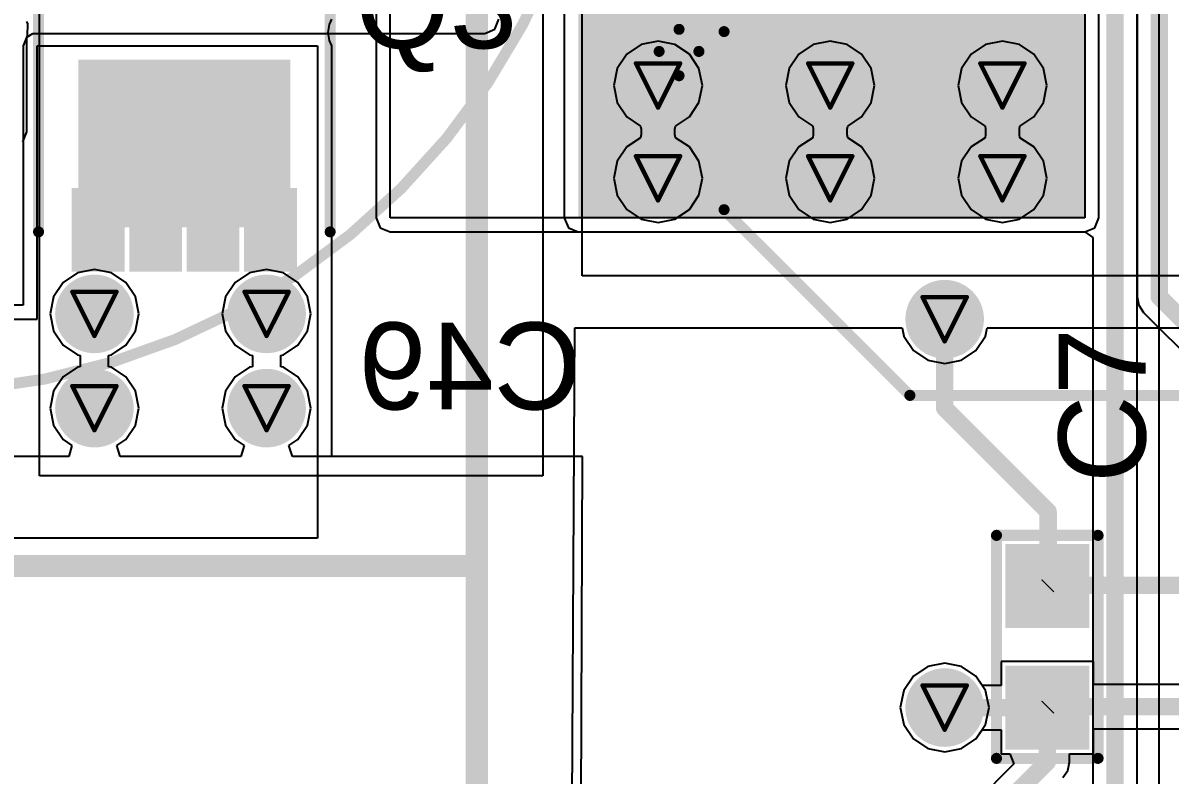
# Model space of a CAD drawing. Header units: inches. Extents: x -3 to 423, y -3 to 110.
# Drawn here: x 26.15 to 39.34, y 57.02 to 65.67 of the extents above; entities that cross this region are included whole.
import ezdxf

# ---------------------------------------------------------------- set-up
doc = ezdxf.new("R2010")
doc.units = ezdxf.units.IN
for name, color, linetype in [('Board Outline', 56, 'Continuous'), ('Bottom Layer', 5, 'Continuous'), ('Bottom Overlay', 54, 'Continuous'), ('Bottom Solder', 6, 'Continuous'), ('Drill Drawing', 1, 'Continuous'), ('Mechanical 1', 6, 'Continuous'), ('Mid Layer', 16, 'Continuous'), ('Mid Layer 2', 76, 'Continuous'), ('Top Layer', 1, 'Continuous'), ('Top Overlay', 2, 'Continuous'), ('Top Paste', 8, 'Continuous'), ('Top Solder', 216, 'Continuous'), ('Via Holes', 16, 'Continuous')]:
    doc.layers.add(name, color=color, linetype=linetype)
doc.styles.add('Arial', font='', dxfattribs={"height": 0.2})
doc.styles.get('Arial').set_extended_font_data('Arial')

msp = doc.modelspace()

# ---------------------------------------------------------------- hatches: boundary and pattern name
at = {"layer": 'Bottom Layer'}
msp.add_hatch(color=5, dxfattribs=at).paths.add_polyline_path([(32.537, 63.426), (38.36, 63.426), (38.36, 67.996), (32.537, 67.996)])
h = msp.add_hatch(color=5, dxfattribs=at)
edge = h.paths.add_edge_path()
edge.add_arc((33.454, 64.948), 0.35, 0, 360)
h = msp.add_hatch(color=5, dxfattribs=at)
edge = h.paths.add_edge_path()
edge.add_arc((35.434, 64.948), 0.35, 0, 360)
h = msp.add_hatch(color=5, dxfattribs=at)
edge = h.paths.add_edge_path()
edge.add_arc((37.414, 64.948), 0.35, 0, 360)
h = msp.add_hatch(color=5, dxfattribs=at)
edge = h.paths.add_edge_path()
edge.add_arc((33.454, 63.881), 0.35, 0, 360)
h = msp.add_hatch(color=5, dxfattribs=at)
edge = h.paths.add_edge_path()
edge.add_arc((35.434, 63.881), 0.35, 0, 360)
h = msp.add_hatch(color=5, dxfattribs=at)
edge = h.paths.add_edge_path()
edge.add_arc((37.414, 63.881), 0.35, 0, 360)
h = msp.add_hatch(color=5, dxfattribs=at)
edge = h.paths.add_edge_path()
edge.add_arc((26.973, 62.321), 0.35, 0, 360)
h = msp.add_hatch(color=5, dxfattribs=at)
edge = h.paths.add_edge_path()
edge.add_arc((28.953, 62.321), 0.35, 0, 360)
h = msp.add_hatch(color=5, dxfattribs=at)
edge = h.paths.add_edge_path()
edge.add_arc((36.75, 62.26), 0.35, 0, 360)
h = msp.add_hatch(color=5, dxfattribs=at)
edge = h.paths.add_edge_path()
edge.add_arc((26.973, 61.237), 0.35, 0, 360)
h = msp.add_hatch(color=5, dxfattribs=at)
edge = h.paths.add_edge_path()
edge.add_arc((28.953, 61.237), 0.35, 0, 360)
h = msp.add_hatch(color=5, dxfattribs=at)
edge = h.paths.add_edge_path()
edge.add_arc((36.75, 57.793), 0.35, 0, 360)
at = {"layer": 'Bottom Solder'}
h = msp.add_hatch(color=6, dxfattribs=at)
edge = h.paths.add_edge_path()
edge.add_arc((33.454, 64.948), 0.452, 0, 360)
h = msp.add_hatch(color=6, dxfattribs=at)
edge = h.paths.add_edge_path()
edge.add_arc((35.434, 64.948), 0.452, 0, 360)
h = msp.add_hatch(color=6, dxfattribs=at)
edge = h.paths.add_edge_path()
edge.add_arc((37.414, 64.948), 0.452, 0, 360)
h = msp.add_hatch(color=6, dxfattribs=at)
edge = h.paths.add_edge_path()
edge.add_arc((33.454, 63.881), 0.452, 0, 360)
h = msp.add_hatch(color=6, dxfattribs=at)
edge = h.paths.add_edge_path()
edge.add_arc((35.434, 63.881), 0.452, 0, 360)
h = msp.add_hatch(color=6, dxfattribs=at)
edge = h.paths.add_edge_path()
edge.add_arc((37.414, 63.881), 0.452, 0, 360)
h = msp.add_hatch(color=6, dxfattribs=at)
edge = h.paths.add_edge_path()
edge.add_arc((26.973, 62.321), 0.452, 0, 360)
h = msp.add_hatch(color=6, dxfattribs=at)
edge = h.paths.add_edge_path()
edge.add_arc((28.953, 62.321), 0.452, 0, 360)
h = msp.add_hatch(color=6, dxfattribs=at)
edge = h.paths.add_edge_path()
edge.add_arc((36.75, 62.26), 0.452, 0, 360)
h = msp.add_hatch(color=6, dxfattribs=at)
edge = h.paths.add_edge_path()
edge.add_arc((26.973, 61.237), 0.452, 0, 360)
h = msp.add_hatch(color=6, dxfattribs=at)
edge = h.paths.add_edge_path()
edge.add_arc((28.953, 61.237), 0.452, 0, 360)
h = msp.add_hatch(color=6, dxfattribs=at)
edge = h.paths.add_edge_path()
edge.add_arc((36.75, 57.793), 0.452, 0, 360)
at = {"layer": 'Mid Layer'}
h = msp.add_hatch(color=16, dxfattribs=at)
edge = h.paths.add_edge_path()
edge.add_arc((33.454, 64.948), 0.35, 0, 360)
h = msp.add_hatch(color=16, dxfattribs=at)
edge = h.paths.add_edge_path()
edge.add_arc((35.434, 64.948), 0.35, 0, 360)
h = msp.add_hatch(color=16, dxfattribs=at)
edge = h.paths.add_edge_path()
edge.add_arc((37.414, 64.948), 0.35, 0, 360)
h = msp.add_hatch(color=16, dxfattribs=at)
edge = h.paths.add_edge_path()
edge.add_arc((33.454, 63.881), 0.35, 0, 360)
h = msp.add_hatch(color=16, dxfattribs=at)
edge = h.paths.add_edge_path()
edge.add_arc((35.434, 63.881), 0.35, 0, 360)
h = msp.add_hatch(color=16, dxfattribs=at)
edge = h.paths.add_edge_path()
edge.add_arc((37.414, 63.881), 0.35, 0, 360)
h = msp.add_hatch(color=16, dxfattribs=at)
edge = h.paths.add_edge_path()
edge.add_arc((26.973, 62.321), 0.35, 0, 360)
h = msp.add_hatch(color=16, dxfattribs=at)
edge = h.paths.add_edge_path()
edge.add_arc((28.953, 62.321), 0.35, 0, 360)
h = msp.add_hatch(color=16, dxfattribs=at)
edge = h.paths.add_edge_path()
edge.add_arc((36.75, 62.26), 0.35, 0, 360)
h = msp.add_hatch(color=16, dxfattribs=at)
edge = h.paths.add_edge_path()
edge.add_arc((26.973, 61.237), 0.35, 0, 360)
h = msp.add_hatch(color=16, dxfattribs=at)
edge = h.paths.add_edge_path()
edge.add_arc((28.953, 61.237), 0.35, 0, 360)
h = msp.add_hatch(color=16, dxfattribs=at)
edge = h.paths.add_edge_path()
edge.add_arc((36.75, 57.793), 0.35, 0, 360)
at = {"layer": 'Mid Layer 2'}
h = msp.add_hatch(color=76, dxfattribs=at)
edge = h.paths.add_edge_path()
edge.add_arc((33.454, 64.948), 0.35, 0, 360)
h = msp.add_hatch(color=76, dxfattribs=at)
edge = h.paths.add_edge_path()
edge.add_arc((35.434, 64.948), 0.35, 0, 360)
h = msp.add_hatch(color=76, dxfattribs=at)
edge = h.paths.add_edge_path()
edge.add_arc((37.414, 64.948), 0.35, 0, 360)
h = msp.add_hatch(color=76, dxfattribs=at)
edge = h.paths.add_edge_path()
edge.add_arc((33.454, 63.881), 0.35, 0, 360)
h = msp.add_hatch(color=76, dxfattribs=at)
edge = h.paths.add_edge_path()
edge.add_arc((35.434, 63.881), 0.35, 0, 360)
h = msp.add_hatch(color=76, dxfattribs=at)
edge = h.paths.add_edge_path()
edge.add_arc((37.414, 63.881), 0.35, 0, 360)
h = msp.add_hatch(color=76, dxfattribs=at)
edge = h.paths.add_edge_path()
edge.add_arc((26.973, 62.321), 0.35, 0, 360)
h = msp.add_hatch(color=76, dxfattribs=at)
edge = h.paths.add_edge_path()
edge.add_arc((28.953, 62.321), 0.35, 0, 360)
h = msp.add_hatch(color=76, dxfattribs=at)
edge = h.paths.add_edge_path()
edge.add_arc((36.75, 62.26), 0.35, 0, 360)
h = msp.add_hatch(color=76, dxfattribs=at)
edge = h.paths.add_edge_path()
edge.add_arc((26.973, 61.237), 0.35, 0, 360)
h = msp.add_hatch(color=76, dxfattribs=at)
edge = h.paths.add_edge_path()
edge.add_arc((28.953, 61.237), 0.35, 0, 360)
h = msp.add_hatch(color=76, dxfattribs=at)
edge = h.paths.add_edge_path()
edge.add_arc((36.75, 57.793), 0.35, 0, 360)
at = {"layer": 'Top Layer'}
h = msp.add_hatch(color=1, dxfattribs=at)
edge = h.paths.add_edge_path()
edge.add_arc((33.454, 64.948), 0.35, 0, 360)
h = msp.add_hatch(color=1, dxfattribs=at)
edge = h.paths.add_edge_path()
edge.add_arc((35.434, 64.948), 0.35, 0, 360)
h = msp.add_hatch(color=1, dxfattribs=at)
edge = h.paths.add_edge_path()
edge.add_arc((37.414, 64.948), 0.35, 0, 360)
for points in [[(29.124, 65.144), (29.124, 63.419), (26.89, 63.419), (26.89, 65.144)], [(27.219, 63.669), (27.219, 62.909), (26.814, 62.909), (26.814, 63.669)], [(27.88, 63.669), (27.88, 62.909), (27.475, 62.909), (27.475, 63.669)], [(28.539, 63.669), (28.539, 62.909), (28.134, 62.909), (28.134, 63.669)], [(29.2, 63.669), (29.2, 62.909), (28.795, 62.909), (28.795, 63.669)], [(38.311, 59.571), (38.311, 58.809), (37.549, 58.809), (37.549, 59.571)], [(38.311, 58.174), (38.311, 57.412), (37.549, 57.412), (37.549, 58.174)]]:
    msp.add_hatch(color=1, dxfattribs=at).paths.add_polyline_path(points)
h = msp.add_hatch(color=1, dxfattribs=at)
edge = h.paths.add_edge_path()
edge.add_arc((33.454, 63.881), 0.35, 0, 360)
h = msp.add_hatch(color=1, dxfattribs=at)
edge = h.paths.add_edge_path()
edge.add_arc((35.434, 63.881), 0.35, 0, 360)
h = msp.add_hatch(color=1, dxfattribs=at)
edge = h.paths.add_edge_path()
edge.add_arc((37.414, 63.881), 0.35, 0, 360)
h = msp.add_hatch(color=1, dxfattribs=at)
edge = h.paths.add_edge_path()
edge.add_arc((26.973, 62.321), 0.35, 0, 360)
h = msp.add_hatch(color=1, dxfattribs=at)
edge = h.paths.add_edge_path()
edge.add_arc((28.953, 62.321), 0.35, 0, 360)
h = msp.add_hatch(color=1, dxfattribs=at)
edge = h.paths.add_edge_path()
edge.add_arc((36.75, 62.26), 0.35, 0, 360)
h = msp.add_hatch(color=1, dxfattribs=at)
edge = h.paths.add_edge_path()
edge.add_arc((26.973, 61.237), 0.35, 0, 360)
h = msp.add_hatch(color=1, dxfattribs=at)
edge = h.paths.add_edge_path()
edge.add_arc((28.953, 61.237), 0.35, 0, 360)
h = msp.add_hatch(color=1, dxfattribs=at)
edge = h.paths.add_edge_path()
edge.add_arc((36.75, 57.793), 0.35, 0, 360)
at = {"layer": 'Top Paste'}
for points in [[(29.124, 65.144), (29.124, 63.419), (26.89, 63.419), (26.89, 65.144)], [(27.219, 63.669), (27.219, 62.909), (26.814, 62.909), (26.814, 63.669)], [(27.88, 63.669), (27.88, 62.909), (27.475, 62.909), (27.475, 63.669)], [(28.539, 63.669), (28.539, 62.909), (28.134, 62.909), (28.134, 63.669)], [(29.2, 63.669), (29.2, 62.909), (28.795, 62.909), (28.795, 63.669)], [(38.311, 59.571), (38.311, 58.809), (37.549, 58.809), (37.549, 59.571)], [(38.311, 58.174), (38.311, 57.412), (37.549, 57.412), (37.549, 58.174)]]:
    msp.add_hatch(color=8, dxfattribs=at).paths.add_polyline_path(points)
at = {"layer": 'Top Solder'}
h = msp.add_hatch(color=216, dxfattribs=at)
edge = h.paths.add_edge_path()
edge.add_arc((33.454, 64.948), 0.452, 0, 360)
h = msp.add_hatch(color=216, dxfattribs=at)
edge = h.paths.add_edge_path()
edge.add_arc((35.434, 64.948), 0.452, 0, 360)
h = msp.add_hatch(color=216, dxfattribs=at)
edge = h.paths.add_edge_path()
edge.add_arc((37.414, 64.948), 0.452, 0, 360)
for points in [[(29.226, 65.245), (29.226, 63.317), (26.788, 63.317), (26.788, 65.245)], [(27.321, 63.77), (27.321, 62.807), (26.713, 62.807), (26.713, 63.77)], [(27.981, 63.77), (27.981, 62.807), (27.373, 62.807), (27.373, 63.77)], [(28.641, 63.77), (28.641, 62.807), (28.033, 62.807), (28.033, 63.77)], [(29.301, 63.77), (29.301, 62.807), (28.693, 62.807), (28.693, 63.77)], [(38.413, 59.673), (38.413, 58.707), (37.447, 58.707), (37.447, 59.673)], [(38.413, 58.276), (38.413, 57.31), (37.447, 57.31), (37.447, 58.276)]]:
    msp.add_hatch(color=216, dxfattribs=at).paths.add_polyline_path(points)
h = msp.add_hatch(color=216, dxfattribs=at)
edge = h.paths.add_edge_path()
edge.add_arc((33.454, 63.881), 0.452, 0, 360)
h = msp.add_hatch(color=216, dxfattribs=at)
edge = h.paths.add_edge_path()
edge.add_arc((35.434, 63.881), 0.452, 0, 360)
h = msp.add_hatch(color=216, dxfattribs=at)
edge = h.paths.add_edge_path()
edge.add_arc((37.414, 63.881), 0.452, 0, 360)
h = msp.add_hatch(color=216, dxfattribs=at)
edge = h.paths.add_edge_path()
edge.add_arc((26.973, 62.321), 0.452, 0, 360)
h = msp.add_hatch(color=216, dxfattribs=at)
edge = h.paths.add_edge_path()
edge.add_arc((28.953, 62.321), 0.452, 0, 360)
h = msp.add_hatch(color=216, dxfattribs=at)
edge = h.paths.add_edge_path()
edge.add_arc((36.75, 62.26), 0.452, 0, 360)
h = msp.add_hatch(color=216, dxfattribs=at)
edge = h.paths.add_edge_path()
edge.add_arc((26.973, 61.237), 0.452, 0, 360)
h = msp.add_hatch(color=216, dxfattribs=at)
edge = h.paths.add_edge_path()
edge.add_arc((28.953, 61.237), 0.452, 0, 360)
h = msp.add_hatch(color=216, dxfattribs=at)
edge = h.paths.add_edge_path()
edge.add_arc((36.75, 57.793), 0.452, 0, 360)
at = {"layer": 'Via Holes'}
h = msp.add_hatch(color=7, dxfattribs=at)
edge = h.paths.add_edge_path()
edge.add_arc((33.454, 64.948), 0.25, 0, 360)
h = msp.add_hatch(color=7, dxfattribs=at)
edge = h.paths.add_edge_path()
edge.add_arc((35.434, 64.948), 0.25, 0, 360)
h = msp.add_hatch(color=7, dxfattribs=at)
edge = h.paths.add_edge_path()
edge.add_arc((37.414, 64.948), 0.25, 0, 360)
h = msp.add_hatch(color=7, dxfattribs=at)
edge = h.paths.add_edge_path()
edge.add_arc((33.454, 63.881), 0.25, 0, 360)
h = msp.add_hatch(color=7, dxfattribs=at)
edge = h.paths.add_edge_path()
edge.add_arc((35.434, 63.881), 0.25, 0, 360)
h = msp.add_hatch(color=7, dxfattribs=at)
edge = h.paths.add_edge_path()
edge.add_arc((37.414, 63.881), 0.25, 0, 360)
h = msp.add_hatch(color=7, dxfattribs=at)
edge = h.paths.add_edge_path()
edge.add_arc((26.973, 62.321), 0.25, 0, 360)
h = msp.add_hatch(color=7, dxfattribs=at)
edge = h.paths.add_edge_path()
edge.add_arc((28.953, 62.321), 0.25, 0, 360)
h = msp.add_hatch(color=7, dxfattribs=at)
edge = h.paths.add_edge_path()
edge.add_arc((36.75, 62.26), 0.25, 0, 360)
h = msp.add_hatch(color=7, dxfattribs=at)
edge = h.paths.add_edge_path()
edge.add_arc((26.973, 61.237), 0.25, 0, 360)
h = msp.add_hatch(color=7, dxfattribs=at)
edge = h.paths.add_edge_path()
edge.add_arc((28.953, 61.237), 0.25, 0, 360)
h = msp.add_hatch(color=7, dxfattribs=at)
edge = h.paths.add_edge_path()
edge.add_arc((36.75, 57.793), 0.25, 0, 360)

# ---------------------------------------------------------------- linework, layer by layer
at = {"layer": 'Board Outline', "const_width": 0.254}
for points in [[(0.02, 59.42), (31.37, 59.42)], [(31.37, 23.771), (31.37, 59.42)]]:
    msp.add_lwpolyline(points, dxfattribs=at)
at = {"layer": 'Board Outline', "const_width": 0.127}
msp.add_lwpolyline([(31.306, 59.42, 1), (31.433, 59.42, 1)], format="xyb", close=True, dxfattribs=at)
msp.add_lwpolyline([(31.306, 59.42, 1), (31.433, 59.42, 1)], format="xyb", close=True, dxfattribs=at)
at = {"layer": 'Bottom Layer'}
for p, q in [((38.964, 51.28), (38.964, 72.627)), ((39.211, 71.846), (39.211, 62.211)), ((32.375, 67.996), (32.375, 63.426)), ((31.576, 65.595), (31.623, 65.71)), ((31.461, 65.547), (31.576, 65.595)), ((26.197, 65.503), (26.264, 65.547)), ((26.197, 64.414), (26.197, 65.503)), ((26.264, 65.547), (31.461, 65.547)), ((26.15, 64.3), (26.197, 64.414)), ((32.375, 63.426), (32.423, 63.311)), ((32.423, 63.311), (32.537, 63.264)), ((32.537, 63.264), (38.36, 63.264)), ((38.36, 63.264), (38.455, 63.201)), ((38.455, 63.201), (38.455, 51.385)), ((26.778, 62.792), (26.612, 62.682)), ((26.973, 62.831), (26.778, 62.792)), ((27.168, 62.792), (26.973, 62.831)), ((27.333, 62.682), (27.168, 62.792)), ((28.758, 62.792), (28.592, 62.682)), ((28.953, 62.831), (28.758, 62.792)), ((29.148, 62.792), (28.953, 62.831)), ((29.313, 62.682), (29.148, 62.792)), ((26.612, 62.682), (26.502, 62.516)), ((27.444, 62.516), (27.333, 62.682)), ((28.592, 62.682), (28.482, 62.516)), ((29.424, 62.516), (29.313, 62.682)), ((26.502, 62.516), (26.463, 62.321)), ((27.482, 62.321), (27.444, 62.516)), ((28.482, 62.516), (28.443, 62.321)), ((29.462, 62.321), (29.424, 62.516)), ((26.463, 62.321), (26.502, 62.126)), ((27.444, 62.126), (27.482, 62.321)), ((28.443, 62.321), (28.482, 62.126)), ((29.424, 62.126), (29.462, 62.321)), ((39.211, 62.211), (39.211, 61.041)), ((26.502, 62.126), (26.612, 61.961)), ((27.333, 61.961), (27.444, 62.126)), ((28.482, 62.126), (28.592, 61.961)), ((29.313, 61.961), (29.424, 62.126)), ((26.612, 61.961), (26.778, 61.85)), ((27.168, 61.85), (27.333, 61.961)), ((28.592, 61.961), (28.758, 61.85)), ((29.148, 61.85), (29.313, 61.961)), ((26.778, 61.85), (26.809, 61.844)), ((26.809, 61.844), (26.809, 61.714)), ((27.136, 61.844), (27.168, 61.85)), ((27.136, 61.714), (27.136, 61.844)), ((28.758, 61.85), (28.789, 61.844)), ((28.789, 61.844), (28.789, 61.714)), ((29.116, 61.844), (29.148, 61.85)), ((29.116, 61.714), (29.116, 61.844)), ((26.778, 61.708), (26.612, 61.597)), ((26.809, 61.714), (26.778, 61.708)), ((27.168, 61.708), (27.136, 61.714)), ((27.333, 61.597), (27.168, 61.708)), ((28.758, 61.708), (28.592, 61.597)), ((28.789, 61.714), (28.758, 61.708)), ((29.148, 61.708), (29.116, 61.714)), ((29.313, 61.597), (29.148, 61.708)), ((26.612, 61.597), (26.502, 61.432)), ((27.444, 61.432), (27.333, 61.597)), ((28.592, 61.597), (28.482, 61.432)), ((29.424, 61.432), (29.313, 61.597)), ((26.502, 61.432), (26.463, 61.237)), ((27.482, 61.237), (27.444, 61.432)), ((28.482, 61.432), (28.443, 61.237)), ((29.462, 61.237), (29.424, 61.432)), ((26.463, 61.237), (26.502, 61.042)), ((27.444, 61.042), (27.482, 61.237)), ((28.443, 61.237), (28.482, 61.042)), ((29.424, 61.042), (29.462, 61.237)), ((26.502, 61.042), (26.612, 60.877)), ((27.333, 60.877), (27.444, 61.042)), ((28.482, 61.042), (28.592, 60.877)), ((29.313, 60.877), (29.424, 61.042)), ((39.211, 61.041), (39.211, 50.122)), ((26.612, 60.877), (26.715, 60.808)), ((27.23, 60.808), (27.333, 60.877)), ((28.592, 60.877), (28.695, 60.808)), ((29.21, 60.808), (29.313, 60.877)), ((26.677, 60.681), (20.876, 60.681)), ((26.715, 60.808), (26.677, 60.681)), ((27.269, 60.681), (27.23, 60.808)), ((28.657, 60.681), (27.269, 60.681)), ((28.695, 60.808), (28.657, 60.681)), ((29.249, 60.681), (29.21, 60.808)), ((32.584, 60.681), (29.249, 60.681)), ((32.462, 22.569), (32.584, 60.681)), ((36.555, 58.264), (36.39, 58.153)), ((36.75, 58.303), (36.555, 58.264)), ((36.945, 58.264), (36.75, 58.303)), ((37.11, 58.153), (36.945, 58.264)), ((36.39, 58.153), (36.279, 57.988)), ((37.221, 57.988), (37.11, 58.153)), ((36.279, 57.988), (36.24, 57.793)), ((37.26, 57.793), (37.221, 57.988)), ((36.24, 57.793), (36.279, 57.598)), ((37.221, 57.598), (37.26, 57.793)), ((36.279, 57.598), (36.39, 57.433)), ((37.11, 57.433), (37.221, 57.598)), ((36.39, 57.433), (36.555, 57.322)), ((36.945, 57.322), (37.11, 57.433)), ((36.555, 57.322), (36.75, 57.283)), ((36.75, 57.283), (36.945, 57.322))]:
    msp.add_line(p, q, dxfattribs=at)
at = {"layer": 'Bottom Layer', "const_width": 0.2}
msp.add_lwpolyline([(38.71, 51.28), (38.71, 72.89)], dxfattribs=at)
at = {"layer": 'Bottom Overlay'}
for points, const_width in [([(32.841, 69.418, 1), (16.841, 69.418, 1)], 0.127), ([(33.664, 65.594, 1), (33.727, 65.594, 1)], 0.0635), ([(34.182, 65.568, 1), (34.245, 65.568, 1)], 0.0635), ([(33.435, 65.34, 1), (33.498, 65.34, 1)], 0.0635), ([(33.892, 65.34, 1), (33.956, 65.34, 1)], 0.0635), ([(33.664, 65.06, 1), (33.727, 65.06, 1)], 0.0635), ([(34.182, 63.52, 1), (34.245, 63.52, 1)], 0.0635), ([(34.182, 63.52, 1), (34.245, 63.52, 1)], 0.0635), ([(36.318, 61.384, 1), (36.382, 61.384, 1)], 0.0635), ([(36.318, 61.384, 1), (36.382, 61.384, 1)], 0.0635)]:
    msp.add_lwpolyline(points, format="xyb", close=True, dxfattribs=dict(at, const_width=const_width))
at = {"layer": 'Bottom Overlay', "const_width": 0.127}
for points in [[(33.695, 65.06), (33.695, 65.594)], [(34.214, 63.52), (34.214, 65.568)], [(33.467, 65.34), (33.924, 65.34)], [(34.214, 63.52), (36.35, 61.384)], [(36.35, 61.384), (44.666, 61.384)]]:
    msp.add_lwpolyline(points, dxfattribs=at)
at = {"layer": 'Drill Drawing', "const_width": 0.0508}
for points in [[(33.2, 65.202), (33.708, 65.202)], [(33.2, 65.202), (33.454, 64.694)], [(33.454, 64.694), (33.708, 65.202)], [(35.18, 65.202), (35.688, 65.202)], [(35.18, 65.202), (35.434, 64.694)], [(35.434, 64.694), (35.688, 65.202)], [(37.16, 65.202), (37.668, 65.202)], [(37.16, 65.202), (37.414, 64.694)], [(37.414, 64.694), (37.668, 65.202)], [(33.2, 64.135), (33.708, 64.135)], [(33.2, 64.135), (33.454, 63.627)], [(33.454, 63.627), (33.708, 64.135)], [(35.18, 64.135), (35.688, 64.135)], [(35.18, 64.135), (35.434, 63.627)], [(35.434, 63.627), (35.688, 64.135)], [(37.16, 64.135), (37.668, 64.135)], [(37.16, 64.135), (37.414, 63.627)], [(37.414, 63.627), (37.668, 64.135)], [(26.719, 62.575), (27.227, 62.575)], [(26.719, 62.575), (26.973, 62.067)], [(26.973, 62.067), (27.227, 62.575)], [(28.699, 62.575), (29.207, 62.575)], [(28.699, 62.575), (28.953, 62.067)], [(28.953, 62.067), (29.207, 62.575)], [(36.496, 62.514), (37.004, 62.514)], [(36.496, 62.514), (36.75, 62.006)], [(36.75, 62.006), (37.004, 62.514)], [(26.719, 61.491), (27.227, 61.491)], [(26.719, 61.491), (26.973, 60.983)], [(26.973, 60.983), (27.227, 61.491)], [(28.699, 61.491), (29.207, 61.491)], [(28.699, 61.491), (28.953, 60.983)], [(28.953, 60.983), (29.207, 61.491)], [(36.496, 58.047), (37.004, 58.047)], [(36.496, 58.047), (36.75, 57.539)], [(36.75, 57.539), (37.004, 58.047)]]:
    msp.add_lwpolyline(points, dxfattribs=at)
at = {"layer": 'Drill Drawing', "const_width": 0.0254}
for points in [[(33.187, 65.202, 1), (33.213, 65.202, 1)], [(33.187, 65.202, 1), (33.213, 65.202, 1)], [(33.695, 65.202, 1), (33.721, 65.202, 1)], [(33.695, 65.202, 1), (33.721, 65.202, 1)], [(35.167, 65.202, 1), (35.193, 65.202, 1)], [(35.167, 65.202, 1), (35.193, 65.202, 1)], [(35.675, 65.202, 1), (35.701, 65.202, 1)], [(35.675, 65.202, 1), (35.701, 65.202, 1)], [(37.147, 65.202, 1), (37.173, 65.202, 1)], [(37.147, 65.202, 1), (37.173, 65.202, 1)], [(37.656, 65.202, 1), (37.681, 65.202, 1)], [(37.656, 65.202, 1), (37.681, 65.202, 1)], [(33.441, 64.694, 1), (33.467, 64.694, 1)], [(33.441, 64.694, 1), (33.467, 64.694, 1)], [(35.421, 64.694, 1), (35.447, 64.694, 1)], [(35.421, 64.694, 1), (35.447, 64.694, 1)], [(37.401, 64.694, 1), (37.427, 64.694, 1)], [(37.401, 64.694, 1), (37.427, 64.694, 1)], [(33.187, 64.135, 1), (33.213, 64.135, 1)], [(33.187, 64.135, 1), (33.213, 64.135, 1)], [(33.695, 64.135, 1), (33.721, 64.135, 1)], [(33.695, 64.135, 1), (33.721, 64.135, 1)], [(35.167, 64.135, 1), (35.193, 64.135, 1)], [(35.167, 64.135, 1), (35.193, 64.135, 1)], [(35.675, 64.135, 1), (35.701, 64.135, 1)], [(35.675, 64.135, 1), (35.701, 64.135, 1)], [(37.147, 64.135, 1), (37.173, 64.135, 1)], [(37.147, 64.135, 1), (37.173, 64.135, 1)], [(37.656, 64.135, 1), (37.681, 64.135, 1)], [(37.656, 64.135, 1), (37.681, 64.135, 1)], [(33.441, 63.627, 1), (33.467, 63.627, 1)], [(33.441, 63.627, 1), (33.467, 63.627, 1)], [(35.421, 63.627, 1), (35.447, 63.627, 1)], [(35.421, 63.627, 1), (35.447, 63.627, 1)], [(37.401, 63.627, 1), (37.427, 63.627, 1)], [(37.401, 63.627, 1), (37.427, 63.627, 1)], [(26.706, 62.575, 1), (26.731, 62.575, 1)], [(26.706, 62.575, 1), (26.731, 62.575, 1)], [(27.214, 62.575, 1), (27.239, 62.575, 1)], [(27.214, 62.575, 1), (27.239, 62.575, 1)], [(28.686, 62.575, 1), (28.711, 62.575, 1)], [(28.686, 62.575, 1), (28.711, 62.575, 1)], [(29.194, 62.575, 1), (29.219, 62.575, 1)], [(29.194, 62.575, 1), (29.219, 62.575, 1)], [(36.483, 62.514, 1), (36.509, 62.514, 1)], [(36.483, 62.514, 1), (36.509, 62.514, 1)], [(36.991, 62.514, 1), (37.017, 62.514, 1)], [(36.991, 62.514, 1), (37.017, 62.514, 1)], [(26.96, 62.067, 1), (26.985, 62.067, 1)], [(26.96, 62.067, 1), (26.985, 62.067, 1)], [(28.94, 62.067, 1), (28.965, 62.067, 1)], [(28.94, 62.067, 1), (28.965, 62.067, 1)], [(36.737, 62.006, 1), (36.763, 62.006, 1)], [(36.737, 62.006, 1), (36.763, 62.006, 1)], [(26.706, 61.491, 1), (26.731, 61.491, 1)], [(26.706, 61.491, 1), (26.731, 61.491, 1)], [(27.214, 61.491, 1), (27.239, 61.491, 1)], [(27.214, 61.491, 1), (27.239, 61.491, 1)], [(28.686, 61.491, 1), (28.711, 61.491, 1)], [(28.686, 61.491, 1), (28.711, 61.491, 1)], [(29.194, 61.491, 1), (29.219, 61.491, 1)], [(29.194, 61.491, 1), (29.219, 61.491, 1)], [(26.96, 60.983, 1), (26.985, 60.983, 1)], [(26.96, 60.983, 1), (26.985, 60.983, 1)], [(28.94, 60.983, 1), (28.965, 60.983, 1)], [(28.94, 60.983, 1), (28.965, 60.983, 1)], [(36.483, 58.047, 1), (36.509, 58.047, 1)], [(36.483, 58.047, 1), (36.509, 58.047, 1)], [(36.991, 58.047, 1), (37.017, 58.047, 1)], [(36.991, 58.047, 1), (37.017, 58.047, 1)], [(36.737, 57.539, 1), (36.763, 57.539, 1)], [(36.737, 57.539, 1), (36.763, 57.539, 1)]]:
    msp.add_lwpolyline(points, format="xyb", close=True, dxfattribs=at)
at = {"layer": 'Mechanical 1', "const_width": 0.254}
msp.add_lwpolyline([(31.37, 79.42), (31.37, 23.76)], dxfattribs=at)
at = {"layer": 'Mid Layer'}
for p, q in [((33.454, 65.458), (33.259, 65.419)), ((33.649, 65.419), (33.454, 65.458)), ((35.434, 65.458), (35.239, 65.419)), ((35.629, 65.419), (35.434, 65.458)), ((37.414, 65.458), (37.219, 65.419)), ((37.609, 65.419), (37.414, 65.458)), ((33.094, 65.308), (32.983, 65.143)), ((33.259, 65.419), (33.094, 65.308)), ((33.815, 65.308), (33.649, 65.419)), ((33.925, 65.143), (33.815, 65.308)), ((35.074, 65.308), (34.963, 65.143)), ((35.239, 65.419), (35.074, 65.308)), ((35.795, 65.308), (35.629, 65.419)), ((35.905, 65.143), (35.795, 65.308)), ((37.054, 65.308), (36.943, 65.143)), ((37.219, 65.419), (37.054, 65.308)), ((37.775, 65.308), (37.609, 65.419)), ((37.885, 65.143), (37.775, 65.308)), ((32.983, 65.143), (32.944, 64.948)), ((33.964, 64.948), (33.925, 65.143)), ((34.963, 65.143), (34.924, 64.948)), ((35.944, 64.948), (35.905, 65.143)), ((36.943, 65.143), (36.904, 64.948)), ((37.924, 64.948), (37.885, 65.143)), ((32.944, 64.948), (32.983, 64.753)), ((33.925, 64.753), (33.964, 64.948)), ((34.924, 64.948), (34.963, 64.753)), ((35.905, 64.753), (35.944, 64.948)), ((36.904, 64.948), (36.943, 64.753)), ((37.885, 64.753), (37.924, 64.948)), ((32.983, 64.753), (33.094, 64.587)), ((33.815, 64.587), (33.925, 64.753)), ((34.963, 64.753), (35.074, 64.587)), ((35.795, 64.587), (35.905, 64.753)), ((36.943, 64.753), (37.054, 64.587)), ((37.775, 64.587), (37.885, 64.753)), ((33.094, 64.587), (33.254, 64.48)), ((33.655, 64.48), (33.815, 64.587)), ((35.074, 64.587), (35.234, 64.48)), ((35.635, 64.48), (35.795, 64.587)), ((37.054, 64.587), (37.214, 64.48)), ((37.615, 64.48), (37.775, 64.587)), ((33.254, 64.48), (33.259, 64.444)), ((33.259, 64.385), (33.254, 64.348)), ((33.259, 64.444), (33.259, 64.385)), ((33.649, 64.444), (33.655, 64.48)), ((33.649, 64.385), (33.649, 64.444)), ((33.655, 64.348), (33.649, 64.385)), ((35.234, 64.48), (35.239, 64.444)), ((35.239, 64.385), (35.234, 64.348)), ((35.239, 64.444), (35.239, 64.385)), ((35.629, 64.444), (35.635, 64.48)), ((35.629, 64.385), (35.629, 64.444)), ((35.635, 64.348), (35.629, 64.385)), ((37.214, 64.48), (37.219, 64.444)), ((37.219, 64.385), (37.214, 64.348)), ((37.219, 64.444), (37.219, 64.385)), ((37.609, 64.444), (37.615, 64.48)), ((37.609, 64.385), (37.609, 64.444)), ((37.615, 64.348), (37.609, 64.385)), ((33.094, 64.241), (32.983, 64.076)), ((33.254, 64.348), (33.094, 64.241)), ((33.815, 64.241), (33.655, 64.348)), ((33.925, 64.076), (33.815, 64.241)), ((35.074, 64.241), (34.963, 64.076)), ((35.234, 64.348), (35.074, 64.241)), ((35.795, 64.241), (35.635, 64.348)), ((35.905, 64.076), (35.795, 64.241)), ((37.054, 64.241), (36.943, 64.076)), ((37.214, 64.348), (37.054, 64.241)), ((37.775, 64.241), (37.615, 64.348)), ((37.885, 64.076), (37.775, 64.241)), ((32.983, 64.076), (32.944, 63.881)), ((33.964, 63.881), (33.925, 64.076)), ((34.963, 64.076), (34.924, 63.881)), ((35.944, 63.881), (35.905, 64.076)), ((36.943, 64.076), (36.904, 63.881)), ((37.924, 63.881), (37.885, 64.076)), ((32.944, 63.881), (32.983, 63.686)), ((33.925, 63.686), (33.964, 63.881)), ((34.924, 63.881), (34.963, 63.686)), ((35.905, 63.686), (35.944, 63.881)), ((36.904, 63.881), (36.943, 63.686)), ((37.885, 63.686), (37.924, 63.881)), ((32.983, 63.686), (33.094, 63.521)), ((33.815, 63.521), (33.925, 63.686)), ((34.963, 63.686), (35.074, 63.521)), ((35.795, 63.521), (35.905, 63.686)), ((36.943, 63.686), (37.054, 63.521)), ((37.775, 63.521), (37.885, 63.686)), ((33.094, 63.521), (33.259, 63.41)), ((33.649, 63.41), (33.815, 63.521)), ((35.074, 63.521), (35.239, 63.41)), ((35.629, 63.41), (35.795, 63.521)), ((37.054, 63.521), (37.219, 63.41)), ((37.609, 63.41), (37.775, 63.521)), ((33.259, 63.41), (33.454, 63.371)), ((33.454, 63.371), (33.649, 63.41)), ((35.239, 63.41), (35.434, 63.371)), ((35.434, 63.371), (35.629, 63.41)), ((37.219, 63.41), (37.414, 63.371)), ((37.414, 63.371), (37.609, 63.41)), ((26.778, 62.792), (26.612, 62.682)), ((26.973, 62.831), (26.778, 62.792)), ((27.168, 62.792), (26.973, 62.831)), ((27.333, 62.682), (27.168, 62.792)), ((28.758, 62.792), (28.592, 62.682)), ((28.953, 62.831), (28.758, 62.792)), ((29.148, 62.792), (28.953, 62.831)), ((29.313, 62.682), (29.148, 62.792)), ((26.612, 62.682), (26.502, 62.516)), ((27.444, 62.516), (27.333, 62.682)), ((28.592, 62.682), (28.482, 62.516)), ((29.424, 62.516), (29.313, 62.682)), ((26.502, 62.516), (26.463, 62.321)), ((27.482, 62.321), (27.444, 62.516)), ((28.482, 62.516), (28.443, 62.321)), ((29.462, 62.321), (29.424, 62.516)), ((26.463, 62.321), (26.502, 62.126)), ((27.444, 62.126), (27.482, 62.321)), ((28.443, 62.321), (28.482, 62.126)), ((29.424, 62.126), (29.462, 62.321)), ((26.502, 62.126), (26.612, 61.961)), ((27.333, 61.961), (27.444, 62.126)), ((28.482, 62.126), (28.592, 61.961)), ((29.313, 61.961), (29.424, 62.126)), ((26.612, 61.961), (26.778, 61.85)), ((27.168, 61.85), (27.333, 61.961)), ((28.592, 61.961), (28.758, 61.85)), ((29.148, 61.85), (29.313, 61.961)), ((26.778, 61.85), (26.809, 61.844)), ((26.809, 61.844), (26.809, 61.714)), ((27.136, 61.844), (27.168, 61.85)), ((27.136, 61.714), (27.136, 61.844)), ((28.758, 61.85), (28.789, 61.844)), ((28.789, 61.844), (28.789, 61.714)), ((29.116, 61.844), (29.148, 61.85)), ((29.116, 61.714), (29.116, 61.844)), ((26.778, 61.708), (26.612, 61.597)), ((26.809, 61.714), (26.778, 61.708)), ((27.168, 61.708), (27.136, 61.714)), ((27.333, 61.597), (27.168, 61.708)), ((28.758, 61.708), (28.592, 61.597)), ((28.789, 61.714), (28.758, 61.708)), ((29.148, 61.708), (29.116, 61.714)), ((29.313, 61.597), (29.148, 61.708)), ((26.612, 61.597), (26.502, 61.432)), ((27.444, 61.432), (27.333, 61.597)), ((28.592, 61.597), (28.482, 61.432)), ((29.424, 61.432), (29.313, 61.597)), ((26.502, 61.432), (26.463, 61.237)), ((27.482, 61.237), (27.444, 61.432)), ((28.482, 61.432), (28.443, 61.237)), ((29.462, 61.237), (29.424, 61.432)), ((26.463, 61.237), (26.502, 61.042)), ((27.444, 61.042), (27.482, 61.237)), ((28.443, 61.237), (28.482, 61.042)), ((29.424, 61.042), (29.462, 61.237)), ((26.502, 61.042), (26.612, 60.877)), ((27.333, 60.877), (27.444, 61.042)), ((28.482, 61.042), (28.592, 60.877)), ((29.313, 60.877), (29.424, 61.042)), ((26.612, 60.877), (26.715, 60.808)), ((27.23, 60.808), (27.333, 60.877)), ((28.592, 60.877), (28.695, 60.808)), ((29.21, 60.808), (29.313, 60.877)), ((26.677, 60.681), (0.889, 60.681)), ((26.715, 60.808), (26.677, 60.681)), ((27.269, 60.681), (27.23, 60.808)), ((28.657, 60.681), (27.269, 60.681)), ((28.695, 60.808), (28.657, 60.681)), ((29.249, 60.681), (29.21, 60.808)), ((32.584, 60.681), (29.249, 60.681)), ((32.393, 0.89), (32.584, 60.681)), ((36.555, 58.264), (36.39, 58.153)), ((36.75, 58.303), (36.555, 58.264)), ((36.945, 58.264), (36.75, 58.303)), ((37.11, 58.153), (36.945, 58.264)), ((36.39, 58.153), (36.279, 57.988)), ((37.221, 57.988), (37.11, 58.153)), ((36.279, 57.988), (36.24, 57.793)), ((37.26, 57.793), (37.221, 57.988)), ((36.24, 57.793), (36.279, 57.598)), ((37.221, 57.598), (37.26, 57.793)), ((36.279, 57.598), (36.39, 57.433)), ((37.11, 57.433), (37.221, 57.598)), ((36.39, 57.433), (36.555, 57.322)), ((36.945, 57.322), (37.11, 57.433)), ((36.555, 57.322), (36.75, 57.283)), ((36.75, 57.283), (36.945, 57.322))]:
    msp.add_line(p, q, dxfattribs=at)
at = {"layer": 'Mid Layer 2'}
for p, q in [((32.131, 69.52), (32.131, 60.46)), ((32.58, 62.76), (32.58, 68.9)), ((26.34, 62.62), (26.34, 66.81)), ((39.938, 62.76), (32.58, 62.76)), ((26.34, 60.46), (26.34, 62.62)), ((32.281, 24.53), (32.496, 62.161)), ((32.496, 62.161), (36.26, 62.161)), ((36.26, 62.161), (36.279, 62.065)), ((37.221, 62.065), (37.24, 62.161)), ((37.24, 62.161), (44.934, 62.161)), ((36.279, 62.065), (36.39, 61.9)), ((37.11, 61.9), (37.221, 62.065)), ((36.39, 61.9), (36.555, 61.789)), ((36.945, 61.789), (37.11, 61.9)), ((36.555, 61.789), (36.75, 61.75)), ((36.75, 61.75), (36.945, 61.789)), ((32.131, 60.46), (26.34, 60.46))]:
    msp.add_line(p, q, dxfattribs=at)
at = {"layer": 'Top Layer'}
for p, q in [((30.373, 63.426), (30.373, 72.122)), ((30.211, 71.96), (30.211, 63.426)), ((38.36, 67.92), (38.36, 63.426)), ((38.522, 63.426), (38.522, 67.92)), ((38.963, 67.279), (38.963, 62.517)), ((29.677, 65.648), (29.703, 65.71)), ((26.191, 65.684), (26.202, 65.658)), ((26.202, 65.658), (26.2, 65.52)), ((29.661, 65.557), (29.677, 65.648)), ((26.2, 65.52), (26.152, 65.405)), ((29.677, 65.467), (29.661, 65.557)), ((29.703, 65.405), (29.677, 65.467)), ((26.152, 65.405), (26.152, 62.422)), ((26.314, 62.26), (26.314, 65.405)), ((26.314, 65.405), (29.54, 65.405)), ((29.54, 65.405), (29.54, 59.741)), ((29.703, 60.681), (29.703, 65.405)), ((30.211, 63.426), (30.258, 63.311)), ((38.36, 63.426), (30.373, 63.426)), ((38.475, 63.311), (38.522, 63.426)), ((30.258, 63.311), (30.373, 63.264)), ((30.373, 63.264), (38.36, 63.264)), ((38.36, 63.264), (38.475, 63.311)), ((26.152, 62.422), (16.469, 62.422)), ((38.963, 62.517), (38.982, 62.42)), ((38.982, 62.42), (39.037, 62.337)), ((39.037, 62.337), (40.304, 61.07)), ((16.307, 62.26), (26.314, 62.26)), ((32.584, 60.681), (29.703, 60.681)), ((32.459, 21.614), (32.584, 60.681)), ((29.54, 59.741), (13.873, 59.741)), ((38.461, 58.324), (37.399, 58.324)), ((37.399, 58.324), (37.399, 58.048)), ((38.461, 58.058), (38.461, 58.324)), ((36.555, 58.264), (36.39, 58.153)), ((36.75, 58.303), (36.555, 58.264)), ((36.945, 58.264), (36.75, 58.303)), ((37.11, 58.153), (36.945, 58.264)), ((36.39, 58.153), (36.279, 57.988)), ((37.181, 58.048), (37.11, 58.153)), ((37.399, 58.048), (37.181, 58.048)), ((39.749, 58.058), (38.461, 58.058)), ((36.279, 57.988), (36.24, 57.793)), ((36.24, 57.793), (36.279, 57.598)), ((36.279, 57.598), (36.39, 57.433)), ((37.11, 57.433), (37.181, 57.538)), ((37.181, 57.538), (37.399, 57.538)), ((37.399, 57.538), (37.399, 57.262)), ((38.461, 57.262), (38.461, 57.548)), ((38.461, 57.548), (39.749, 57.548)), ((36.39, 57.433), (36.555, 57.322)), ((36.945, 57.322), (37.11, 57.433)), ((36.555, 57.322), (36.75, 57.283)), ((36.75, 57.283), (36.945, 57.322)), ((37.399, 57.262), (37.499, 57.262)), ((37.499, 57.262), (37.547, 57.145)), ((38.185, 57.167), (38.185, 57.262)), ((38.185, 57.262), (38.461, 57.262)), ((37.547, 57.145), (34.504, 54.101)), ((38.165, 57.069), (38.185, 57.167)), ((38.11, 56.987), (38.165, 57.069))]:
    msp.add_line(p, q, dxfattribs=at)
at = {"layer": 'Top Layer', "const_width": 0.2}
for points in [[(39.218, 62.517), (39.218, 67.279)], [(39.218, 62.517), (42.57, 59.165)], [(36.75, 61.237), (36.75, 62.26)], [(36.75, 61.237), (37.94, 60.047)], [(37.94, 59.2), (37.94, 60.047)], [(37.93, 59.19), (37.94, 59.2)], [(37.94, 59.2), (40.28, 59.2)], [(36.75, 57.793), (37.93, 57.793)], [(37.93, 57.793), (37.94, 57.803)], [(37.93, 57.167), (37.93, 57.793)], [(37.94, 57.803), (40.28, 57.803)], [(34.333, 53.57), (37.93, 57.167)]]:
    msp.add_lwpolyline(points, dxfattribs=at)
at = {"layer": 'Top Layer', "const_width": 0.1}
for points in [[(39.168, 62.517, 1), (39.268, 62.517, 1)], [(39.168, 62.517, 1), (39.268, 62.517, 1)], [(36.7, 62.26, 1), (36.8, 62.26, 1)], [(36.7, 61.237, 1), (36.8, 61.237, 1)], [(36.7, 61.237, 1), (36.8, 61.237, 1)], [(37.89, 60.047, 1), (37.99, 60.047, 1)], [(37.89, 60.047, 1), (37.99, 60.047, 1)], [(37.88, 59.19, 1), (37.98, 59.19, 1)], [(37.89, 59.2, 1), (37.99, 59.2, 1)], [(37.89, 59.2, 1), (37.99, 59.2, 1)], [(37.89, 59.2, 1), (37.99, 59.2, 1)], [(36.7, 57.793, 1), (36.8, 57.793, 1)], [(37.88, 57.793, 1), (37.98, 57.793, 1)], [(37.88, 57.793, 1), (37.98, 57.793, 1)], [(37.88, 57.793, 1), (37.98, 57.793, 1)], [(37.89, 57.803, 1), (37.99, 57.803, 1)], [(37.89, 57.803, 1), (37.99, 57.803, 1)], [(37.88, 57.167, 1), (37.98, 57.167, 1)], [(37.88, 57.167, 1), (37.98, 57.167, 1)]]:
    msp.add_lwpolyline(points, format="xyb", close=True, dxfattribs=at)
at = {"layer": 'Top Overlay', "const_width": 0.127}
for points in [[(26.33, 63.264), (26.33, 66.414)], [(29.684, 63.264), (29.684, 66.414)], [(37.346, 59.774), (38.514, 59.774)], [(37.346, 57.209), (37.346, 59.774)], [(38.514, 57.209), (38.514, 59.774)], [(37.346, 57.209), (38.514, 57.209)]]:
    msp.add_lwpolyline(points, dxfattribs=at)
at = {"layer": 'Top Overlay', "const_width": 0.0635}
for points in [[(26.299, 63.264, 1), (26.362, 63.264, 1)], [(29.652, 63.264, 1), (29.715, 63.264, 1)], [(37.314, 59.774, 1), (37.378, 59.774, 1)], [(37.314, 59.774, 1), (37.378, 59.774, 1)], [(38.482, 59.774, 1), (38.546, 59.774, 1)], [(38.482, 59.774, 1), (38.546, 59.774, 1)], [(37.314, 57.209, 1), (37.378, 57.209, 1)], [(37.314, 57.209, 1), (37.378, 57.209, 1)], [(38.482, 57.209, 1), (38.546, 57.209, 1)], [(38.482, 57.209, 1), (38.546, 57.209, 1)]]:
    msp.add_lwpolyline(points, format="xyb", close=True, dxfattribs=at)

# ---------------------------------------------------------------- texts
at = {"layer": 'Bottom Overlay', "style": 'Arial', "text_generation_flag": 2}
msp.add_text('C49', height=1, dxfattribs=at).set_placement((32.575, 61.222))
at = {"layer": 'Top Overlay', "style": 'Arial'}
msp.add_text('Q3', height=1, dxfattribs=at).set_placement((29.972, 65.376))
msp.add_text('C7', height=1, rotation=90, dxfattribs=at).set_placement((39.06, 60.375))

doc.saveas('drawing.dxf')
